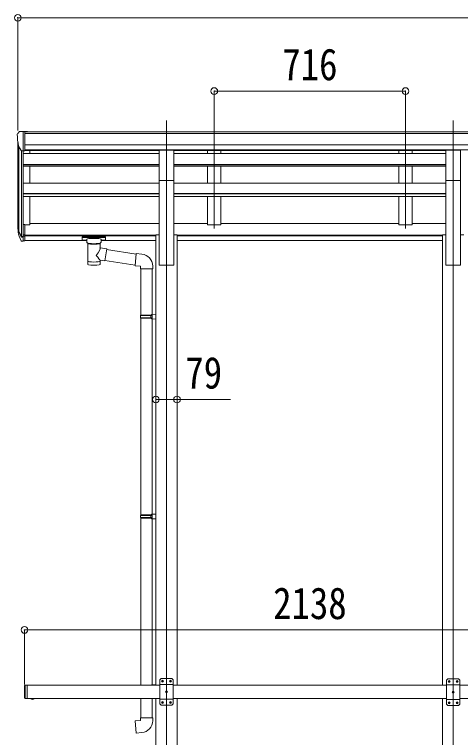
# Model space of a CAD drawing. Units: millimetres at full size. Extents: x -6988 to 7066, y -4877 to 4823.
# Drawn here: x 1714 to 3385, y -2601 to 109 of the extents above; entities that cross this region are included whole.
import ezdxf
from ezdxf.enums import TextEntityAlignment as Align

# ---------------------------------------------------------------- set-up
doc = ezdxf.new("R2010")
doc.units = ezdxf.units.MM
doc.header["$LTSCALE"] = 25
doc.header["$PDMODE"] = 32
doc.header["$PDSIZE"] = 25
for name, color, linetype, lineweight in [('0-1_本体', 4, 'Continuous', 9), ('0-2_部品', 7, 'Continuous', 9), ('0-4_TABLE1', 3, 'Continuous', 9), ('0-5_DIM1', 3, 'Continuous', 9), ('0-8_PARTS2', 2, 'Continuous', 9), ('0-A_寸法', 6, 'Continuous', 9)]:
    doc.layers.add(name, color=color, linetype=linetype, lineweight=lineweight)
doc.styles.add('ＭＳ ゴシック', font='')
doc.styles.get('ＭＳ ゴシック').set_extended_font_data('MS Gothic')

msp = doc.modelspace()

# ---------------------------------------------------------------- linework, layer by layer
at = {"layer": '0-1_本体'}
for p, q in [((1752.63, -331.04), (3887.63, -331.04)), ((1752.63, -336.39), (3887.63, -336.39)), ((1726.13, -680.56), (1726.13, -367.79)), ((1730.41, -386.59), (1730.41, -704.82)), ((1740.13, -401.95), (1740.13, -722.83)), ((1746.13, -402.42), (1746.13, -678.39)), ((1752.63, -379.92), (3887.63, -379.92)), ((1752.63, -397.59), (3887.63, -397.59)), ((2255.63, -399.96), (1752.63, -399.96)), ((1771.13, -411.22), (1771.13, -399.96)), ((2310.63, -399.96), (3329.63, -399.96)), ((2437.13, -400.03), (2437.13, -411.22)), ((2487.13, -400.03), (2487.13, -411.22)), ((3153.13, -400.03), (3153.13, -411.22)), ((3203.13, -400.03), (3203.13, -411.22)), ((2255.63, -411.22), (1746.13, -411.22)), ((2310.63, -411.22), (3329.63, -411.22)), ((2255.63, -453.14), (1746.13, -453.14)), ((2255.63, -454.64), (1746.13, -454.64)), ((2255.63, -458.84), (1746.13, -458.84)), ((1771.13, -522.57), (1771.13, -458.84)), ((2310.63, -453.14), (3329.63, -453.14)), ((2310.63, -454.64), (3329.63, -454.64)), ((2310.63, -458.84), (3329.63, -458.84)), ((2437.13, -458.84), (2437.13, -522.57)), ((2487.13, -458.84), (2487.13, -522.57)), ((3153.13, -458.84), (3153.13, -522.57)), ((3203.13, -458.84), (3203.13, -522.57)), ((2255.52, -513.01), (2255.52, -829.81)), ((2310.52, -829.81), (2310.52, -513.01)), ((3329.52, -513.01), (3329.52, -829.81)), ((3384.52, -829.81), (3384.52, -513.01)), ((2255.62, -522.57), (1746.13, -522.57)), ((2310.64, -522.57), (3329.64, -522.57)), ((2255.63, -562.02), (1746.13, -562.02)), ((2255.63, -563.49), (1746.13, -563.49)), ((2310.63, -562.02), (3329.63, -562.02)), ((2310.63, -563.49), (3329.63, -563.49)), ((2255.63, -572.75), (1746.13, -572.75)), ((1771.13, -679.22), (1771.13, -572.75)), ((2310.63, -572.75), (3329.63, -572.75)), ((2437.13, -572.75), (2437.13, -679.24)), ((2487.13, -572.75), (2487.13, -679.24)), ((3153.13, -572.75), (3153.13, -679.24)), ((3203.13, -572.75), (3203.13, -679.24)), ((1771.13, -674.42), (2255.63, -674.42)), ((2310.63, -674.42), (2437.13, -674.42)), ((2487.13, -674.42), (3153.13, -674.42)), ((3203.13, -674.42), (3329.63, -674.42)), ((1752.63, -679.22), (1771.13, -679.22)), ((2437.13, -679.24), (2487.13, -679.24)), ((3153.13, -679.24), (3203.13, -679.24)), ((1752.63, -718.51), (2243.52, -718.51)), ((1752.63, -719.91), (2243.52, -719.91)), ((2243.52, -717.24), (2243.52, -2404.69)), ((2243.52, -717.24), (2255.52, -717.24)), ((2310.52, -717.24), (2322.52, -717.24)), ((2322.52, -717.24), (2322.52, -2404.69)), ((2322.52, -718.51), (3317.52, -718.51)), ((2322.52, -719.91), (3317.52, -719.91)), ((3317.52, -717.24), (3317.52, -2404.69)), ((3317.52, -717.24), (3329.52, -717.24)), ((3384.52, -717.24), (3396.52, -717.24)), ((1752.63, -737.28), (1984.13, -737.28)), ((2038.13, -737.28), (2243.52, -737.28)), ((2322.52, -737.28), (3317.52, -737.28)), ((2255.52, -829.81), (2310.52, -829.81)), ((3329.52, -829.81), (3384.52, -829.81)), ((2243.52, -2454.69), (2243.52, -3179.69)), ((2322.52, -2454.69), (2322.52, -3179.69)), ((3317.52, -2454.69), (3317.52, -3179.69))]:
    msp.add_line(p, q, dxfattribs=at)
at = {"layer": '0-2_部品'}
for p, q in [((1724.13, -338.81), (1724.13, -339.44)), ((1731.04, -330), (1726.97, -335.81)), ((1734.13, -329.44), (1731.79, -329.58)), ((1734.13, -329.44), (1752.63, -329.44)), ((1746.13, -402.42), (1746.13, -329.44)), ((1752.63, -329.44), (1762.63, -329.52)), ((1752.63, -401.42), (1752.63, -329.44)), ((1762.63, -331.04), (1762.63, -329.52)), ((1738.5, -400.61), (1729.23, -384.54)), ((1746.13, -402.42), (1740.92, -402.1)), ((1752.63, -401.42), (1746.13, -401.42)), ((2255.52, -399.29), (2310.52, -399.29)), ((2255.52, -513.45), (2255.52, -399.29)), ((2310.52, -513.45), (2310.52, -399.29)), ((3329.52, -399.29), (3384.52, -399.29)), ((3329.52, -513.45), (3329.52, -399.29)), ((3384.52, -513.45), (3384.52, -399.29)), ((2255.52, -513.45), (2310.52, -513.45)), ((3329.52, -513.45), (3384.52, -513.45)), ((1728.52, -704.43), (1738.68, -723.6)), ((1739.69, -722.35), (1729.94, -703.94)), ((1746.13, -678.39), (1746.13, -740.27)), ((1752.63, -678.39), (1746.13, -678.39)), ((1752.63, -678.39), (1752.63, -739.45)), ((1731.1, -721.28), (1738.68, -738.77)), ((1746.13, -723.1), (1740.99, -723.1)), ((1746.13, -725.1), (1741.28, -725.1)), ((1752.63, -716.7), (1746.13, -716.7)), ((1752.63, -722.1), (1746.13, -722.1)), ((1967.63, -725.16), (1967.63, -735.92)), ((1967.63, -725.36), (1967.63, -726.9)), ((1969.63, -724.5), (2052.63, -724.5)), ((1969.63, -726.68), (2052.63, -726.68)), ((2054.63, -725.16), (2054.63, -735.92)), ((1746.13, -740.27), (1741.28, -740.27)), ((1752.63, -739.45), (1746.13, -739.45)), ((1969.63, -736.59), (1984.13, -736.59)), ((1984.13, -743.4), (1984.13, -733.12)), ((1988.23, -747.9), (1988.21, -828.19)), ((2034.03, -765.47), (2034.03, -747.88)), ((2038.13, -743.4), (2038.13, -733.12)), ((2038.13, -736.59), (2052.63, -736.59)), ((2059.25, -769.38), (2034.03, -765.46)), ((2059.25, -769.38), (2052.23, -814.64)), ((2169.48, -788.54), (2058.94, -771.39)), ((2034.04, -828.19), (2034.03, -811.56)), ((2034.03, -811.81), (2052.23, -814.64)), ((2165.81, -830.47), (2052.5, -812.89)), ((2190.45, -788.91), (2169.61, -787.08)), ((2231.52, -844.65), (2231.52, -833.74)), ((2185.52, -844.65), (2231.52, -844.65)), ((2187.52, -844.65), (2187.52, -1017.2)), ((2229.52, -844.65), (2229.52, -1014.64)), ((2185.52, -1019.2), (2186.52, -1017.2)), ((2185.52, -1019.2), (2229.52, -1019.2)), ((2185.52, -1019.2), (2185.52, -1027.2)), ((2185.52, -1027.2), (2229.52, -1027.2)), ((2185.52, -1027.2), (2186.52, -1029.2)), ((2186.52, -1017.2), (2229.52, -1017.2)), ((2186.52, -1029.2), (2229.52, -1029.2)), ((2187.52, -1029.2), (2187.52, -1766.39)), ((2225.05, -1019.2), (2224.62, -1017.2)), ((2227.52, -1014.7), (2243.52, -1014.23)), ((2227.52, -1016.7), (2227.52, -1014.7)), ((2227.52, -1016.7), (2229.52, -1016.7)), ((2227.52, -1031.7), (2227.52, -1029.7)), ((2243.52, -1014.23), (2243.52, -1032.17)), ((2227.52, -1031.7), (2243.52, -1032.17)), ((2229.52, -1031.76), (2229.52, -1763.83)), ((2185.52, -1768.39), (2186.52, -1766.39)), ((2185.52, -1768.39), (2229.52, -1768.39)), ((2185.52, -1768.39), (2185.52, -1776.39)), ((2185.52, -1776.39), (2229.52, -1776.39)), ((2185.52, -1776.39), (2186.52, -1778.39)), ((2186.52, -1766.39), (2229.52, -1766.39)), ((2186.52, -1778.39), (2229.52, -1778.39)), ((2187.52, -1778.39), (2187.52, -2404.55)), ((2225.05, -1768.39), (2224.62, -1766.39)), ((2227.52, -1763.89), (2243.52, -1763.42)), ((2227.52, -1765.89), (2227.52, -1763.89)), ((2227.52, -1765.89), (2229.52, -1765.89)), ((2227.52, -1780.89), (2227.52, -1778.89)), ((2227.52, -1780.89), (2243.52, -1781.36)), ((2229.52, -1780.95), (2229.5, -2401.99)), ((2243.52, -1763.42), (2243.52, -1781.36)), ((2227.52, -2402.6), (2243.52, -2402.13)), ((2227.52, -2404.6), (2227.52, -2402.6)), ((2227.52, -2404.6), (2229.52, -2404.6)), ((2229.52, -2404.69), (2229.52, -2404.6)), ((2243.52, -2402.13), (2243.52, -2404.69)), ((2187.52, -2454.69), (2187.52, -2526.55)), ((2229.52, -2454.69), (2229.52, -2526.55)), ((2185.52, -2526.55), (2231.52, -2526.55)), ((2185.52, -2536.55), (2185.52, -2526.55)), ((2231.52, -2526.55), (2231.52, -2537.46))]:
    msp.add_line(p, q, dxfattribs=at)
for points in [[(1967.63, -725.16), (1967.66, -724.97), (1967.75, -724.83), (1967.85, -724.74), (1967.95, -724.68), (1968.07, -724.63), (1968.36, -724.57), (1968.85, -724.52), (1969.39, -724.5), (1969.63, -724.5)], [(2052.63, -724.5), (2052.98, -724.5), (2053.51, -724.53), (2053.96, -724.58), (2054.26, -724.66), (2054.43, -724.76), (2054.55, -724.9), (2054.62, -725.08), (2054.63, -725.16)], [(1967.63, -735.92), (1967.66, -736.12), (1967.75, -736.26), (1967.85, -736.35), (1967.95, -736.41), (1968.07, -736.46), (1968.36, -736.52), (1968.85, -736.57), (1969.39, -736.59), (1969.63, -736.59)], [(1984.17, -743.34), (1984.14, -743.69), (1984.39, -744.65), (1984.91, -745.54), (1985.71, -746.37), (1986.83, -747.17), (1988.23, -747.9)], [(2034.03, -747.88), (2034.26, -747.79), (2035.61, -747.06), (2036.73, -746.21), (2037.48, -745.34), (2037.95, -744.44), (2038.12, -743.56)], [(2052.63, -736.59), (2052.98, -736.58), (2053.51, -736.56), (2053.96, -736.51), (2054.26, -736.43), (2054.43, -736.33), (2054.55, -736.19), (2054.62, -736.01), (2054.63, -735.92)], [(2169.61, -787.08), (2165.6, -832.91), (2185.52, -834.65), (2185.52, -844.65)], [(2225.05, -1019.2), (2225.05, -1027.2), (2224.62, -1029.2)], [(2227.52, -1029.7), (2229.52, -1029.7), (2229.52, -1016.7)], [(2225.05, -1768.39), (2225.05, -1776.39), (2224.62, -1778.39)], [(2227.52, -1778.89), (2229.52, -1778.89), (2229.52, -1765.89)], [(2190.45, -2582.29), (2169.61, -2584.12), (2165.6, -2538.29), (2185.52, -2536.55)]]:
    msp.add_lwpolyline(points, dxfattribs=at)
for centre, radius, start, end in [((1727.13, -338.81), 3, 93, 180), ((1926.13, -339.44), 202, 180, 192.90261), ((1731.86, -330.58), 1, 93.5, 145), ((1741.1, -399.11), 3, 210, 266.5), ((1814.79, -682.26), 89.07, 174.49576, 194.41188), ((1814.07, -677.98), 88.05, 177.22392, 197.21071), ((1859.34, -685.21), 133.22, 183.27987, 195.71302), ((1741.28, -722.1), 3, 210, 270), ((1740.99, -721.6), 1.5, 210, 270), ((1741.28, -737.27), 3, 210, 270), ((2186.52, -833.74), 45, 0, 85), ((2186.52, -2537.46), 45, 275, 0)]:
    msp.add_arc(centre, radius, start, end, dxfattribs=at)
for centre, major_axis, ratio, start_param, end_param in [((1969.63, -726.9), (2, 0), 0.109601, 1.5707963, 3.1415927), ((2011.13, -733.12), (27, 0), 0.122176, 6.2831853, 9.424778), ((2052.63, -726.9), (2, 0), 0.109601, 0, 1.5707963), ((2011.14, -748.35), (-22.91, 0.42), 0.072511, 0.0008029, 1.5715993), ((2011.14, -749.97), (-22.91, 0.42), 0.072511, 0.0008029, 1.5715993), ((2011.11, -748.35), (22.92, 0.42), 0.07247, 4.71158, 6.2823764), ((2011.11, -749.97), (22.92, 0.42), 0.07247, 4.71158, 6.2823764), ((2022.13, -743.4), (16, 0), 0.361356, 6.2636979, 6.2831853), ((2011.13, -792.01), (-22.81, -26.62), 0.234429, 1.6855472, 3.1268519), ((2013.68, -789.36), (20.32, -22.25), 0.045535, 0.0389954, 1.3075346), ((2011.13, -828.19), (22.92, 0), 0.101955, 3.1415499, 6.2833984), ((2011.13, -815.75), (22.91, 0), 0.122865, 3.1415927, 6.2831853)]:
    msp.add_ellipse(centre, major_axis=major_axis, ratio=ratio, start_param=start_param, end_param=end_param, dxfattribs=at)
at = {"layer": '0-4_TABLE1'}
for p, q in [((1761.13, -2404.69), (2258.13, -2404.69)), ((2308.13, -2404.69), (3332.13, -2404.69)), ((3382.13, -2404.69), (3879.13, -2404.69)), ((1761.13, -2454.69), (2258.13, -2454.69)), ((2308.13, -2454.69), (3332.13, -2454.69)), ((3382.13, -2454.69), (3879.13, -2454.69))]:
    msp.add_line(p, q, dxfattribs=at)
at = {"layer": '0-5_DIM1'}
for p, q in [((2263.13, -2379.69), (2258.13, -2384.69)), ((2258.13, -2384.69), (2258.13, -2474.69)), ((2303.13, -2379.69), (2263.13, -2379.69)), ((2303.13, -2379.69), (2308.13, -2384.69)), ((2308.13, -2474.69), (2308.13, -2384.69)), ((3337.13, -2380.22), (3332.13, -2385.22)), ((3377.13, -2380.22), (3337.13, -2380.22)), ((3377.13, -2380.22), (3382.13, -2385.22)), ((1751.13, -2406.69), (1751.13, -2452.69)), ((1753.13, -2404.69), (1753.13, -2454.69)), ((1761.13, -2404.69), (1761.13, -2454.69)), ((2308.13, -2402.39), (2258.13, -2402.39)), ((2266.87, -2389.27), (2266.03, -2389.27)), ((2269.39, -2390.11), (2270.23, -2390.11)), ((2296.87, -2389.27), (2296.03, -2389.27)), ((2299.39, -2390.11), (2300.23, -2390.11)), ((2402.93, -2404.69), (2402.93, -2404.6)), ((3332.13, -2385.22), (3332.13, -2475.22)), ((3382.13, -2402.92), (3332.13, -2402.92)), ((3340.87, -2389.8), (3340.03, -2389.8)), ((3343.39, -2390.64), (3344.23, -2390.64)), ((3370.87, -2389.8), (3370.03, -2389.8)), ((3373.39, -2390.64), (3374.23, -2390.64)), ((3382.13, -2475.22), (3382.13, -2385.22)), ((2281.87, -2429.27), (2281.03, -2429.27)), ((2284.39, -2430.11), (2285.23, -2430.11)), ((3355.87, -2429.8), (3355.03, -2429.8)), ((3358.39, -2430.64), (3359.23, -2430.64)), ((1751.13, -2452.69), (1753.13, -2454.69)), ((1753.13, -2454.69), (1763.13, -2454.69)), ((1787.03, -2454.69), (1775.23, -2454.69)), ((1775.23, -2454.69), (1775.23, -2455.2)), ((1787.03, -2454.69), (1775.23, -2454.69)), ((1775.23, -2454.69), (1775.23, -2455.2)), ((1787.03, -2455.2), (1775.23, -2455.2)), ((1787.03, -2455.2), (1775.23, -2455.2)), ((1783.63, -2454.69), (1778.63, -2454.69)), ((1783.63, -2454.69), (1778.63, -2454.69)), ((1787.03, -2454.69), (1787.03, -2455.2)), ((1787.03, -2454.69), (1787.03, -2455.2)), ((2308.13, -2456.99), (2258.13, -2456.99)), ((3382.13, -2457.52), (3332.13, -2457.52)), ((2263.13, -2479.69), (2258.13, -2474.69)), ((2263.13, -2479.69), (2303.13, -2479.69)), ((2266.87, -2469.27), (2266.03, -2469.27)), ((2269.39, -2470.11), (2270.23, -2470.11)), ((2296.87, -2469.27), (2296.03, -2469.27)), ((2299.39, -2470.11), (2300.23, -2470.11)), ((2303.13, -2479.69), (2308.13, -2474.69)), ((3337.13, -2480.22), (3332.13, -2475.22)), ((3337.13, -2480.22), (3377.13, -2480.22)), ((3340.87, -2469.8), (3340.03, -2469.8)), ((3343.39, -2470.64), (3344.23, -2470.64)), ((3370.87, -2469.8), (3370.03, -2469.8)), ((3373.39, -2470.64), (3374.23, -2470.64)), ((3377.13, -2480.22), (3382.13, -2475.22))]:
    msp.add_line(p, q, dxfattribs=at)
for points in [[(1751.13, -2406.69), (1753.13, -2404.69), (1763.13, -2404.69)], [(2266.03, -2389.27), (2266.03, -2390.11), (2266.87, -2390.11)], [(2268.55, -2388.43), (2268.55, -2387.59), (2267.71, -2387.59), (2267.71, -2388.43)], [(2267.71, -2390.95), (2267.71, -2391.79), (2268.55, -2391.79), (2268.55, -2390.95)], [(2270.23, -2390.11), (2270.23, -2389.27), (2269.39, -2389.27)], [(2296.03, -2389.27), (2296.03, -2390.11), (2296.87, -2390.11)], [(2298.55, -2388.43), (2298.55, -2387.59), (2297.71, -2387.59), (2297.71, -2388.43)], [(2297.71, -2390.95), (2297.71, -2391.79), (2298.55, -2391.79), (2298.55, -2390.95)], [(2300.23, -2390.11), (2300.23, -2389.27), (2299.39, -2389.27)], [(3340.03, -2389.8), (3340.03, -2390.64), (3340.87, -2390.64)], [(3342.55, -2388.96), (3342.55, -2388.12), (3341.71, -2388.12), (3341.71, -2388.96)], [(3341.71, -2391.48), (3341.71, -2392.32), (3342.55, -2392.32), (3342.55, -2391.48)], [(3344.23, -2390.64), (3344.23, -2389.8), (3343.39, -2389.8)], [(3370.03, -2389.8), (3370.03, -2390.64), (3370.87, -2390.64)], [(3372.55, -2388.96), (3372.55, -2388.12), (3371.71, -2388.12), (3371.71, -2388.96)], [(3371.71, -2391.48), (3371.71, -2392.32), (3372.55, -2392.32), (3372.55, -2391.48)], [(3374.23, -2390.64), (3374.23, -2389.8), (3373.39, -2389.8)], [(2281.03, -2429.27), (2281.03, -2430.11), (2281.87, -2430.11)], [(2283.55, -2428.43), (2283.55, -2427.59), (2282.71, -2427.59), (2282.71, -2428.43)], [(2282.71, -2430.95), (2282.71, -2431.79), (2283.55, -2431.79), (2283.55, -2430.95)], [(2285.23, -2430.11), (2285.23, -2429.27), (2284.39, -2429.27)], [(3355.03, -2429.8), (3355.03, -2430.64), (3355.87, -2430.64)], [(3357.55, -2428.96), (3357.55, -2428.12), (3356.71, -2428.12), (3356.71, -2428.96)], [(3356.71, -2431.48), (3356.71, -2432.32), (3357.55, -2432.32), (3357.55, -2431.48)], [(3359.23, -2430.64), (3359.23, -2429.8), (3358.39, -2429.8)], [(1778.68, -2457.41), (1779.98, -2454.74), (1781.13, -2454.13)], [(1778.68, -2457.41), (1779.98, -2454.74), (1781.13, -2454.13)], [(1783.58, -2457.41), (1782.28, -2454.74), (1781.13, -2454.13)], [(1783.58, -2457.41), (1782.28, -2454.74), (1781.13, -2454.13)], [(2266.03, -2469.27), (2266.03, -2470.11), (2266.87, -2470.11)], [(2268.55, -2468.43), (2268.55, -2467.59), (2267.71, -2467.59), (2267.71, -2468.43)], [(2267.71, -2470.95), (2267.71, -2471.79), (2268.55, -2471.79), (2268.55, -2470.95)], [(2270.23, -2470.11), (2270.23, -2469.27), (2269.39, -2469.27)], [(2296.03, -2469.27), (2296.03, -2470.11), (2296.87, -2470.11)], [(2298.55, -2468.43), (2298.55, -2467.59), (2297.71, -2467.59), (2297.71, -2468.43)], [(2297.71, -2470.95), (2297.71, -2471.79), (2298.55, -2471.79), (2298.55, -2470.95)], [(2300.23, -2470.11), (2300.23, -2469.27), (2299.39, -2469.27)], [(3340.03, -2469.8), (3340.03, -2470.64), (3340.87, -2470.64)], [(3342.55, -2468.96), (3342.55, -2468.12), (3341.71, -2468.12), (3341.71, -2468.96)], [(3341.71, -2471.48), (3341.71, -2472.32), (3342.55, -2472.32), (3342.55, -2471.48)], [(3344.23, -2470.64), (3344.23, -2469.8), (3343.39, -2469.8)], [(3370.03, -2469.8), (3370.03, -2470.64), (3370.87, -2470.64)], [(3372.55, -2468.96), (3372.55, -2468.12), (3371.71, -2468.12), (3371.71, -2468.96)], [(3371.71, -2471.48), (3371.71, -2472.32), (3372.55, -2472.32), (3372.55, -2471.48)], [(3374.23, -2470.64), (3374.23, -2469.8), (3373.39, -2469.8)]]:
    msp.add_lwpolyline(points, dxfattribs=at)
for centre in [(2268.13, -2389.69), (2298.13, -2389.69), (3342.13, -2390.22), (3372.13, -2390.22), (2283.13, -2429.69), (3357.13, -2430.22), (2268.13, -2469.69), (2298.13, -2469.69), (3342.13, -2470.22), (3372.13, -2470.22)]:
    msp.add_circle(centre, 3.5, dxfattribs=at)
for centre, radius, start, end in [((2266.87, -2388.43), 0.84, 270, 0), ((2266.87, -2390.95), 0.84, 0, 90), ((2269.39, -2388.43), 0.84, 180, 270), ((2269.39, -2390.95), 0.84, 90, 180), ((2296.87, -2388.43), 0.84, 270, 0), ((2296.87, -2390.95), 0.84, 0, 90), ((2299.39, -2388.43), 0.84, 180, 270), ((2299.39, -2390.95), 0.84, 90, 180), ((3340.87, -2388.96), 0.84, 270, 0), ((3340.87, -2391.48), 0.84, 0, 90), ((3343.39, -2388.96), 0.84, 180, 270), ((3343.39, -2391.48), 0.84, 90, 180), ((3370.87, -2388.96), 0.84, 270, 0), ((3370.87, -2391.48), 0.84, 0, 90), ((3373.39, -2388.96), 0.84, 180, 270), ((3373.39, -2391.48), 0.84, 90, 180), ((2281.87, -2428.43), 0.84, 270, 0), ((2281.87, -2430.95), 0.84, 0, 90), ((2284.39, -2428.43), 0.84, 180, 270), ((2284.39, -2430.95), 0.84, 90, 180), ((3355.87, -2428.96), 0.84, 270, 0), ((3355.87, -2431.48), 0.84, 0, 90), ((3358.39, -2428.96), 0.84, 180, 270), ((3358.39, -2431.48), 0.84, 90, 180), ((1781.13, -2449.78), 8.02, 222.61678, 317.38322), ((1781.13, -2449.78), 8.02, 222.61678, 317.38322), ((2266.87, -2468.43), 0.84, 270, 0), ((2266.87, -2470.95), 0.84, 0, 90), ((2269.39, -2468.43), 0.84, 180, 270), ((2269.39, -2470.95), 0.84, 90, 180), ((2296.87, -2468.43), 0.84, 270, 0), ((2296.87, -2470.95), 0.84, 0, 90), ((2299.39, -2468.43), 0.84, 180, 270), ((2299.39, -2470.95), 0.84, 90, 180), ((3340.87, -2468.96), 0.84, 270, 0), ((3340.87, -2471.48), 0.84, 0, 90), ((3343.39, -2468.96), 0.84, 180, 270), ((3343.39, -2471.48), 0.84, 90, 180), ((3370.87, -2468.96), 0.84, 270, 0), ((3370.87, -2471.48), 0.84, 0, 90), ((3373.39, -2468.96), 0.84, 180, 270), ((3373.39, -2471.48), 0.84, 90, 180)]:
    msp.add_arc(centre, radius, start, end, dxfattribs=at)
at = {"layer": '0-8_PARTS2'}
for p, q in [((2283.02, -287.53), (2283.02, -3250.98)), ((2462.13, -286.11), (2462.13, -692.9)), ((3178.13, -286.11), (3178.13, -692.9)), ((3357.02, -287.53), (3357.02, -3250.98))]:
    msp.add_line(p, q, dxfattribs=at)
at = {"layer": '0-A_寸法'}
for p, q in [((1726.13, 96.76), (1726.13, -325.86)), ((1726.13, 96.76), (3914.13, 96.76)), ((2462.13, -177.86), (2462.13, -325.86)), ((2462.13, -177.86), (3178.13, -177.86)), ((3178.13, -177.86), (3178.13, -325.86)), ((2243.52, -1333.64), (2322.52, -1333.64)), ((2322.52, -1333.64), (2522.52, -1333.64)), ((1751.13, -2197.39), (1751.13, -2402.01)), ((1751.13, -2197.39), (3889.13, -2197.39))]:
    msp.add_line(p, q, dxfattribs=at)
for p in [(1726.13, 96.76), (2462.13, -177.86), (3178.13, -177.86), (2243.52, -1333.64), (2322.52, -1333.64), (1751.13, -2197.39)]:
    msp.add_point(p, dxfattribs=at)

# ---------------------------------------------------------------- texts
at = {"layer": '0-A_寸法', "color": 7, "style": 'ＭＳ ゴシック', "width": 0.85}
for s, p in [('716', (2717, -172.86)), ('79', (2353.77, -1328.64)), ('2138', (2682.63, -2192.39))]:
    msp.add_text(s, height=119.1, dxfattribs=at).set_placement(p, align=Align.BOTTOM_LEFT)

doc.saveas('drawing.dxf')
